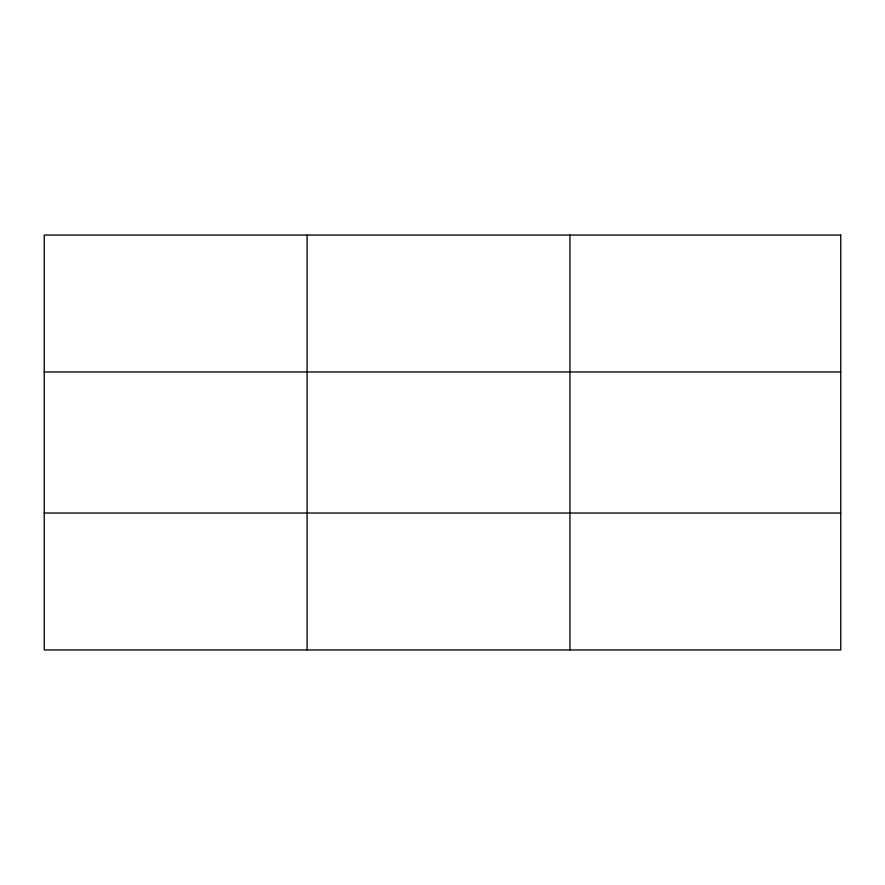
<?xml version="1.0" encoding="UTF-8"?>
<svg xmlns="http://www.w3.org/2000/svg" width="885" height="885" viewBox="0 0 885 885"><rect width="100%" height="100%" fill="white"/><g stroke="black" fill="none" stroke-linecap="round" stroke-linejoin="round"><path stroke-width="1.33" d="M307.095 649.944L307.095 235.056M569.94 649.944L569.94 235.056M44.25 371.966L840.75 371.966M44.25 513.034L840.75 513.034M840.75 235.056L840.75 649.944L44.25 649.944L44.25 235.056L840.75 235.056"/></g></svg>
